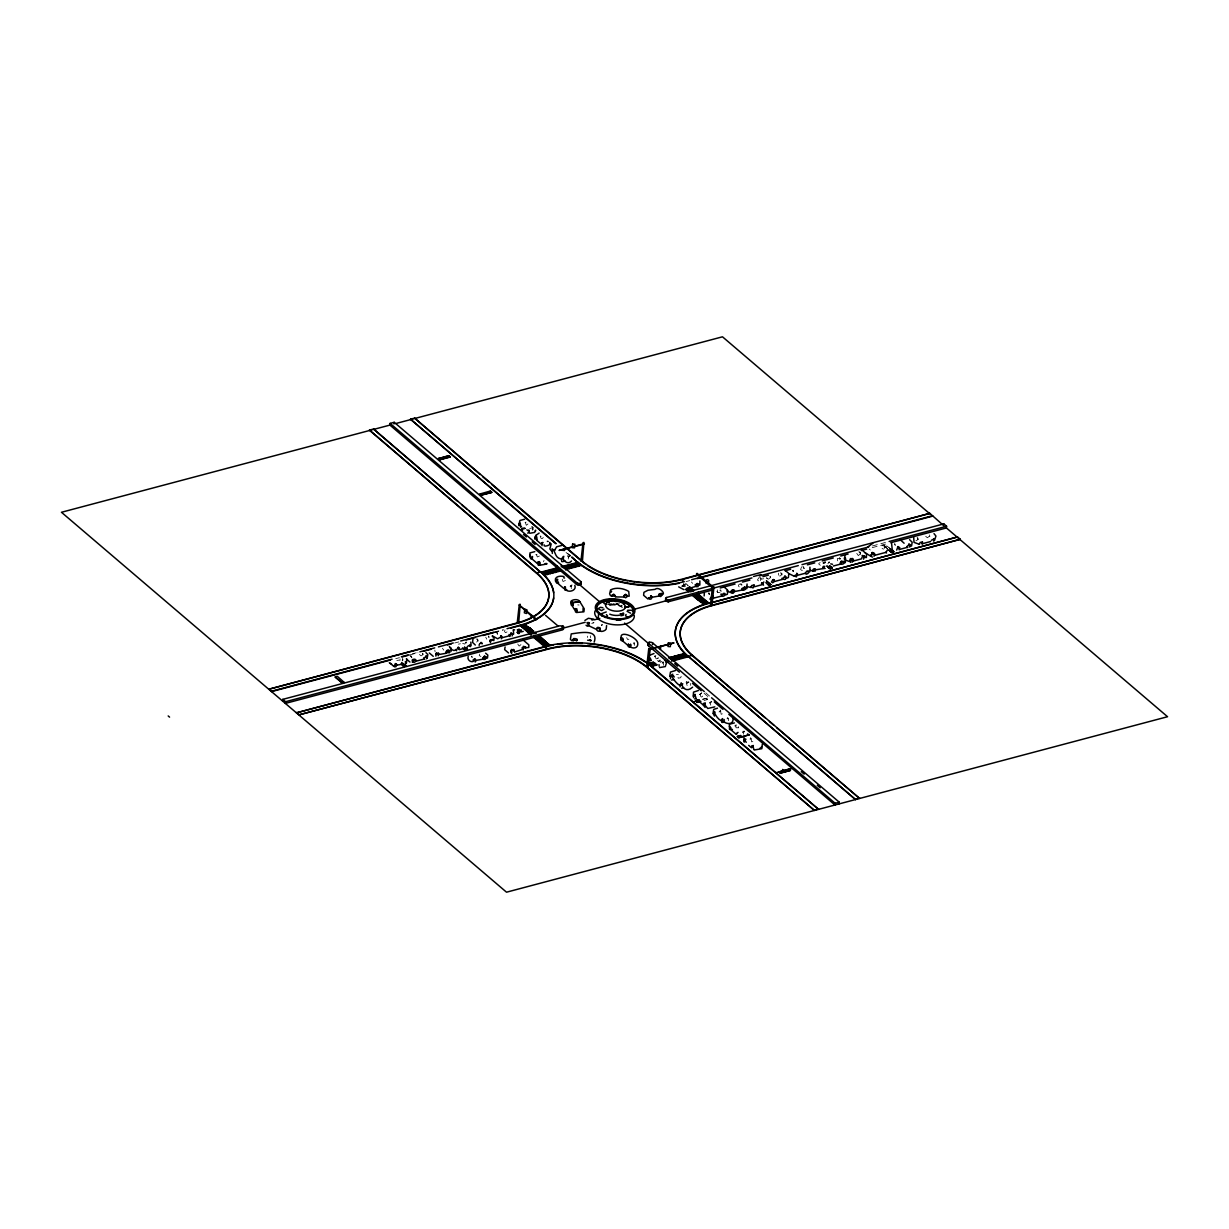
<?xml version="1.0" encoding="UTF-8"?>
<svg xmlns="http://www.w3.org/2000/svg" width="1229" height="1229" viewBox="0 0 1229 1229"><rect width="100%" height="100%" fill="white"/><g stroke="black" fill="none" stroke-linecap="round" stroke-linejoin="round"><path stroke-width="0.75" stroke-dasharray="5 3.75" d="M535.767 554.648L537.119 554.817M803.336 567.137L804.165 568.597L802.998 566.6M929.861 536.566L929.57 534.922M917.157 537.657L918.201 539.654L917.909 538.01M587.539 637.498L587.646 636.146M543.525 561.807L544.017 560.363M540.161 536.013L541.052 536.412M396.813 660.48L398.841 660.142M402.282 658.852L402.928 660.203L402.713 658.882M411.5 657.469L409.948 655.364M422.745 654.489L422.561 653.275M435.066 651.8L434.836 650.11M442.425 648.205L443.761 650.095M458.402 644.134L460.429 643.796M465.96 642.076L464.792 644.088L462.642 643.351M466.467 641.984L466.313 643.013L465.576 642.245M485.747 637.221L486.745 639.141M488.589 637.574L488.696 636.607M497.33 634.21L497.1 632.827L494.964 632.182M525.351 522.509L526.304 525.259L528.224 523.769M517.747 644.042L519.176 646.07L520.942 644.641M540.683 536.243C539.639 539.746 544.908 538.978 542.619 535.998M590.673 637.79L590.442 635.792M654.719 655.856L654.627 656.9L655.887 655.533M655.134 656.117L656.086 658.852L658.298 658.437M658.191 657.331L657.792 658.498M662.247 663.307L662.339 662.262M663.583 662.953L663.675 661.893M676.396 674.613L678.393 674.598M681.173 676.288L680.682 677.732L678.224 678.239L677.456 674.352M690.713 685.429L690.606 683.478M708.672 592.854L708.488 593.899M709.087 594.437L708.887 593.161M709.579 594.621L709.333 593.054M706.122 698.456L702.727 699.147M704.079 700.545L707.52 699.424L704.109 700.33M720.179 589.797L719.994 590.842M721.085 591.564L720.839 589.997M711.314 701.851L709.486 703.065L711.76 701.237M720.916 711.099L719.026 712.006L720.686 710.039M741.287 585.281L741.041 583.698L742.086 584.973M728.136 717.997L728.674 720.686M735.142 725.202L735.05 726.247L736.309 724.895M738.614 726.677L738.214 727.86M742.669 732.653L743.161 731.055M744.021 732.3L744.098 731.255M761.688 579.089L763.716 578.751M770.122 577.738L769.922 576.462M770.614 577.907L770.368 576.355M781.229 573.098L781.045 574.127M782.136 574.849L781.89 573.298M793.151 571.7L792.935 570.317M828.976 561.976L827.9 563.819M829.56 561.883L829.467 562.79L828.761 562.191M839.745 559.287L839.837 558.381M856.767 553.373L858.303 555.585L860.3 553.987M887.599 548.964L884.865 546.398L886.908 545.845L891.056 549.394M891.04 549.609L886.908 545.845M894.85 544.985L894.958 543.971M895.419 545.507L894.543 543.633M525.044 522.417L526.104 522.125M688.301 681.557C687.61 685.383 683.938 681.45 687.963 680.974M818.606 563.819L820.311 565.279M471.736 657.315L471.767 656.102M479.433 654.166L479.264 655.564L480.969 656.486M727.414 717.429L727.076 718.873L728.121 718.596M569.964 554.955C569.165 559.533 564.941 554.955 570.302 554.663M539.393 556.03L537.303 556.967L536.474 554.571M565.401 580.487L563.02 581.501L562.175 579.043M570.932 585.296L571.347 588.614M760.628 580.595L760.382 577.63L761.181 578.306L761.412 580.088L760.198 577.799L758.769 577.784L757.479 579.98L759.107 581.394M400.055 658.944L399.84 660.756M402.252 660.864L402.467 659.051M505.027 629.893L504.474 631.491L505.518 632.705L508.099 631.353M717.598 589.889C715.232 593.1 722.068 593.668 720.394 590.104M778.648 573.19L778.418 575.187M884.235 548.518L884.496 546.214L882.207 545.507L880.87 547.811L883.482 549.133M929.324 536.243L927.403 537.78L925.714 536.32M532.695 528.117L532.203 529.392L533.509 529.038M532.894 528.255L532.664 530.283M633.995 642.46L633.519 643.904L634.548 643.627M634.41 642.89L634.548 645.394M662.984 662.108L663.614 665.273M720.455 710.608L721.177 714.295L723.19 713.481L723.082 711.622M735.879 725.033L736.017 727.783L738.721 727.783M750.581 737.723L750.028 739.197L751.334 738.844M750.904 738.153L751.641 741.84L753.438 741.486L753.7 739.136M593.776 622.335L591.748 623.502M601.672 625.208L602.21 624.609L601.35 625.146M609.277 605.375L610.045 604.607L609.277 603.946M612.073 604.069L609.968 604.975L608.539 603.9M614.3 603.854L612.18 604.76L610.752 603.685M617.127 603.593L616.343 604.345L619.109 605.282M617.158 603.869L615.038 604.776L613.609 603.7M621.659 605.236L620.215 606.081L618.771 605.006M622.32 605.175L620.799 606.112L622.304 607.08M422.33 655.18L421.04 655.871L419.396 654.458M476.729 642.137L477.835 640.232L476.744 639.019M682.756 586.31L683.616 583.852M684.599 586.801L685.383 586.172M769.692 578.46L768.325 579.182L766.619 577.707M801.569 566.815L800.601 569.565L801.969 570.425L803.459 569.641M819.006 563.251L820.158 562.667M593.085 623.164L593.945 622.627M601.565 625.438L602.471 624.87M619.508 603.823L615.668 603.777M529.745 528.516L533.171 527.61L531.788 526.427M570.425 556.015L568.535 556.522L568.259 559.011M412.468 653.797L416.185 652.814M494.043 632.152L503.306 629.678M395.738 658.652L399.456 657.669M409.441 655.011L417.983 652.737M454.73 642.982L458.77 641.922M493.997 632.566L503.26 630.108M686.028 581.594L689.746 580.61M681.527 586.11L685.905 584.328M685.367 585.711L682.08 586.571L687.549 585.741M872.452 545.937L885.418 542.481M872.252 547.627L887.077 543.694M884.834 546.613L886.892 546.06M915.882 540.837L917.341 540.069L917.587 537.933M628.895 639.218L627.604 639.464L626.652 637.651M660.157 660.019L659.343 660.234L663.476 662.846L661.263 660.956M688.993 682.095L686.719 683.124L686.827 685.075L688.44 686.458M702.635 699.378L709.194 697.642M711.775 701.713L710.224 702.527L710.746 705.169M744.651 731.132L743.099 731.9L743.56 734.22M579.059 605.006L577.738 604.868M858.764 551.775L860.392 553.173M884.865 546.398L887.63 548.748M869.133 549.01L870.301 550.008M860.392 552.512L859.578 551.821L860.623 554.294M839.699 558.565L837.302 558.534L837.686 560.885M802.967 566.83L804.012 568.044M792.551 570.717L793.396 571.454L793.089 570.179M780.584 572.668C783.626 574.143 779.524 577.968 777.926 574.957M766.42 578.014L767.434 578.874M739.228 586.878C736.709 585.542 740.641 582.193 741.502 585.05M716.891 591.656L717.905 592.516M692.634 583.345L691.435 582.024M685.552 583.268L688.317 585.618M683.232 584.251L684.2 585.081L683.908 583.621M567.552 553.28L570.471 555.769M566.062 552.466L570.425 556.199M531.758 526.642L533.14 527.825M705.738 692.818L710.101 696.551M704.094 693.279L709.901 698.241M706.137 698.241L707.505 699.639M660.726 662.339L657.699 660.664L659.912 662.554M488.297 635.946L489.434 637.236M478.081 641.185L477.006 638.88L478.189 640.217M422.33 654.12L423.068 654.75L422.853 653.167M471.752 656.394L472.566 657.423M840.544 558.98L839.499 557.72L839.96 559.057M610.306 605.344A9.94 5.1 6.5 0 1 622.212 607.356M608.063 604.253A19.894 10.216 6.5 0 1 618.295 604.745M496.823 632.489L497.653 633.934L496.823 632.489M591.18 636.899L591.18 636.899M570.056 586.218L571.454 586.586L572.023 584.82L570.056 586.218M701.252 693.402L699.547 694.585L701.805 692.757L701.252 693.402M411.054 656.025L411.823 657.73L411.054 656.025M700.269 694.047C700.684 702.051 706.598 690.975 700.269 694.047M884.312 545.86L885.402 547.612L883.897 545.092L884.312 545.86"/><path stroke-width="1.5" d="M573.083 604.822L572.944 603.193M574.803 585.403C577.507 591.687 564.341 593.807 565.417 587.001L564.495 586.817M573.513 640.524L574.127 638.588M576.77 639.479L576.662 640.816M577.231 639.326L574.788 638.496L573.16 639.633M520.804 526.734L520.85 525.904M511.218 652.998L511.817 650.74L514.29 650.095L513.476 649.419M521.987 647.975L528.762 647.468L528.839 644.872L523.308 640.14M535.521 531.051L535.583 530.129L534.661 532.403L529.807 533.263M550.054 544.293L550.116 543.326L550.054 544.201C548.917 545.661 543.264 547.366 544.078 544.77M762.303 744.282L761.842 748.707L754.468 749.951M450.982 651.508L451.181 648.297L449.338 646.546M573.021 640.985L573.528 638.527M594.16 642.122C599.23 628.326 578.137 633.058 571.239 633.887L570.394 639.341L571.808 640.755M666.64 662.247L665.319 666.594L659.527 667.577M531.266 617.634A72.112 37.039 6.5 0 1 517.225 622.888L268.782 689.254L517.179 623.318A72.112 37.039 6.5 0 0 531.22 618.064M268.828 688.839L271.548 691.62L390.177 660.127M282.593 701.052L282.793 699.362L559.932 625.791L563.374 626.421L563.174 628.127L585.173 622.289M282.793 699.362L285.558 701.713L285.358 703.418L562.513 629.847C565.186 627.481 561.914 631.245 562.698 628.157A2.489 1.275 6.5 0 0 563.374 626.421M648.989 664.705A77.089 39.589 6.5 0 1 651.309 666.594L818.56 809.358L651.355 666.179A77.089 39.589 6.5 0 0 544.877 646.485L296.419 712.851L542.972 647.406M299.231 714.786L547.581 649.281A72.112 37.039 6.5 0 1 647.207 667.685L814.443 810.449L647.253 667.27A72.112 37.039 6.5 0 0 547.642 648.851L299.231 714.786L296.466 712.436M335.194 677.041L342.138 682.725L344.166 682.387L342.108 682.94L335.194 677.041L337.284 676.288L344.166 682.387M553.634 592.762A77.089 39.589 6.5 0 0 540.729 572.207L373.539 429.029L369.437 430.119L536.627 573.298A72.112 37.039 6.5 0 1 534.185 616.42M457.849 501.447L373.539 429.029M389.916 425.096L390.115 423.391L394.217 422.3L580.81 581.578L580.902 584.436L576.509 584.374L389.916 425.096L373.493 429.443M394.017 424.005L394.217 422.3M712.835 589.951L668.975 601.58L665.826 600.873L666.01 599.184A2.489 1.275 6.5 0 1 666.686 597.463L943.826 523.892L943.642 525.582L929.861 513.369L681.465 579.305A72.112 37.039 6.5 0 1 581.839 560.885L414.603 418.121L410.501 419.212L555.877 543.786M480.001 474.409L414.603 418.121M403.696 666.594L405.77 665.826L403.696 666.594L400.961 664.013M412.422 661.079L413.528 659.19M438.569 458.571L448.862 455.636L450.213 457.034L439.951 459.754L438.569 458.571L448.831 455.851L450.213 457.034M439.951 459.754L438.584 458.371M424.235 659.067C423.283 656.701 428.076 656.808 426.064 655.902M435.834 656.071L436.464 654.166L438.845 653.536L438.154 652.937M446.004 651.6L445.897 652.614L449.829 652.338M459.078 649.526L458.033 647.514M480.032 493.966L481.445 494.934L491.677 492.43L481.415 495.149L480.032 493.966L490.325 491.032L491.708 492.214M465.284 650.249L467.358 649.48L465.284 650.249L462.519 647.883M468.188 656.394C466.467 660.833 473.626 664.136 474.84 659.358L474.962 658.805M470.261 646.546L470.062 645.256M472.965 639.034L472.581 642.414L475.316 645.041M490.325 491.032L491.677 492.43M479.156 645.425L479.264 644.457M489.925 641.569L491.032 639.664M490.494 642.521C489.541 640.171 494.319 640.278 492.322 639.372M493.812 640.601L494.104 638.066L492.184 636.069M509.021 634.487L509.974 636.514M521.526 529.161C524.829 532.464 518.392 527.164 524.937 528.255M517.179 623.318L519.283 604.499L520.174 604.253L518.669 623.18M514.214 651.708L513.338 649.88M529.038 532.372L528.946 530.79M369.437 430.119L536.674 572.883L540.791 571.792A77.089 39.589 6.5 0 1 519.99 625.254L531.005 635.116L531.189 633.427M521.373 626.437L522.74 626.406M522.463 648.067L523.339 649.895M530.989 618.51L531.404 614.869M536.627 573.298L536.674 572.883A72.112 37.039 6.5 0 1 532.787 616.835M533.954 635.777L533.77 637.482L544.816 646.915A77.089 39.589 6.5 0 1 553.496 645.025M544.816 646.915L547.581 649.281L546.26 647.668M557.351 566.154L557.167 567.844L540.729 572.207L469.478 511.387M561.269 566.753L561.453 565.063M562.206 627.604L562.406 625.914M562.744 627.835L562.943 626.145M571.915 557.014L577.691 562.406L563.066 566.277M390.115 423.391L576.708 582.669C574.742 585.618 581.932 586.064 580.779 583.437M580.933 561.1L583.022 542.68L583.913 542.45L582.408 561.376M586.018 564.587A72.112 37.039 6.5 0 1 581.793 561.315L581.839 560.885M581.225 582.239L579.95 585.004L600.105 602.21M580.426 584.82L580.81 581.578M580.779 584.574L581.102 581.901M598.077 618.863L598.677 613.563M599.706 613.286L599.583 614.346L606.25 611.95M606.604 625.546L606.189 629.125C605.39 630.923 599.644 632.935 599.813 629.924L598.753 628.096L597.064 627.804L597.924 627.266M630.508 605.114L630.385 606.174L624.947 607.618M679.376 672.171L648.221 645.563L648.205 643.028L649.25 642.306A2.489 1.275 6.5 0 1 652.676 642.936L839.284 802.214L839.084 803.904M648.758 642.475L648.39 645.717L648.374 644.288M649.05 643.996L649.25 642.306M646.7 666.779L648.789 648.359M648.543 658.59L648.943 657.407M648.159 667.055L650.264 648.635M652.491 644.626L652.676 642.936M651.355 666.179L656.962 665.104M660.449 649.296L660.864 645.655M751.948 577.922L669.452 599.813C669.989 603.116 664.981 601.457 666.01 599.184M666.256 601.165L665.411 600.044L666.686 597.463M659.128 666.226L659.036 664.628M666.794 601.396L666.441 599.46M667.408 601.549L666.978 599.691M668.054 601.626L668.238 599.936L669.452 599.813M668.684 601.611L668.868 599.921M667.731 662.247L667.931 660.541M671.833 661.156L672.033 659.451M698.195 592.194L697.995 593.884L709.056 603.316A77.089 39.589 6.5 0 0 688.271 656.793L673.661 660.664M692.373 655.702L692.419 655.272A72.112 37.039 6.5 0 1 711.868 605.252L960.279 539.316L711.821 605.682A72.112 37.039 6.5 0 0 692.373 655.702L765.083 717.767M704.34 593.161L704.156 595.927M706.153 583.498L706.567 579.842L707.627 579.566L708.718 580.487L708.303 584.144M695.645 698.487C697.242 696.06 691.435 694.523 695.353 694.462M695.86 701.175L699.301 700.054M700.653 701.452L697.242 702.358L700.684 701.237M709.056 603.316L957.514 536.965L960.279 539.316M710.439 604.975L712.528 586.556M711.821 605.682L714.003 586.832M720.962 594.099L721.93 595.957L713.511 598.185M721.515 594.329L722.514 596.28M721.869 595.85L723.297 593.423L724.864 593.438M727.768 590.55L727.353 594.252L725.033 595.128M741.809 589.382L741.901 588.476M731.009 729.796L730.902 727.768L729.35 726.293M733.006 717.767C734.435 727.645 720.655 722.713 722.56 718.55M736.509 734.358L736.908 733.191M740.764 735.449L737.323 736.57L740.749 735.664M738.706 737.753L748.999 734.819L738.706 737.753L737.339 736.355M744.067 737.569L743.852 740.841M761.55 583.944L761.673 582.853M762.011 582.976L763.547 585.188M747.585 733.851L748.968 735.034M768.571 585.204L770.644 584.451L768.571 585.204L765.836 582.638M751.626 747.724L753.346 746.018M771.397 582.208L772.826 579.765L774.393 579.781M772.611 582.838L774.408 581.378L773.41 579.443M761.396 747.478L761.504 746.617M785.485 579.059L786.007 577.599L784.932 576.386M788.803 573.835L788.388 577.538L786.068 578.429M778.787 771.966L789.079 769.031L790.431 770.429L780.169 773.149L778.817 771.751M780.169 773.149L790.431 770.429M808.375 572.653L808.16 571.255M829.467 565.739C835.582 568.505 828.853 570.287 827.424 566.277M840.267 563.389L840.359 562.483M711.56 697.78L835.167 803.305L834.983 804.995L728.812 714.372M870.624 555.585L870.731 554.755M776.713 727.706L859.609 798.466L692.419 655.272L688.317 656.363L855.507 799.557L688.317 656.363A77.089 39.589 6.5 0 1 709.102 602.901M891.056 549.394C897.17 552.159 890.441 553.941 889.013 549.931M896.678 550.07L897.37 548.257L899.72 547.673L897.984 546.536M683.263 579.228L929.861 513.369M372.126 429.812L61.45 512.278L506.517 892.193L1167.55 716.722L946.407 527.948L946.591 526.242L943.826 523.892M957.514 536.965L712.759 602.333M913.7 537.488L914.023 542.373L919.323 544.324M580.994 584.267L580.61 583.283M648.205 643.028L704.278 691.574M753.915 749.644L753.07 746.525L751.687 745.942L753.331 745.496M695.215 584.727L695.384 585.48M505.119 646.961L504.627 649.619L508.514 652.937M919.4 544.309L920.152 542.465L922.533 541.958M534.784 537.442L536.182 538.425M573.175 605.298L573.144 603.055M844.262 558.918L845.014 555.923M577.077 611.182L575.418 611.827L575.449 608.801M524.691 519.206L519.913 520.481L518.853 524.768M658.913 594.145L658.683 595.42M584.881 620.445L588.368 618.279L593.914 619.17M648.666 655.595L653.982 653.551M518.976 524.03L520.405 523.231M530.206 555.508L530.621 558.734L532.295 558.642L532.541 556.476M540.483 564.449L538.394 565.371L537.565 562.99L538.901 561.899M564.664 586.955L565.094 590.273L567.045 590.12M813.137 570.425L815.503 569.119M812.83 569.964L813.675 568.858M822.723 567.337L823.568 566.231M510.772 650.51L511.817 649.358M849.946 560.163L851.927 558.565M405.8 663.875L405.34 661.509M412.161 660.28L412.652 659.466M426.601 658.821L427.093 657.438L426.002 656.225M435.696 654.504L436.679 653.352M438.277 655.733L437.862 653.367M449.046 652.876L449.261 651.047L446.849 650.986M467.312 646.515L470.277 644.826M489.664 640.755L490.141 639.94M501.309 638.819L501.862 637.221L500.817 635.992M512.094 635.946L512.647 634.364L510.941 632.705M511.018 651.109L512.77 649.68M731.455 590.488L730.794 592.27L742.5 589.981L743.944 587.523L745.527 587.539L744.835 586.94M742.869 587.954C740.718 592.378 748.553 589.167 744.129 587.293M841.327 561.96C839.069 565.786 846.412 564.096 843.109 561.484M874.003 556.307L874.587 554.632L873.45 553.311M899.198 549.839L899.428 547.811L897.447 547.212M909.69 547.059L910.197 545.568L908.661 544.247M922.149 544.186L922.395 542.05M933.687 541.129L933.932 538.993M611.074 592.194L611.627 591.257M612.441 594.559L611.796 595.911L615.176 596.065M612.073 595.881L612.641 594.944M623.825 595.712L625.715 594.237M627.282 596.511L625.592 597.832M601.626 615.621L602.241 614.577M626.083 614.485L625.469 615.529L626.667 616.835L628.987 617.404M555.216 549.163L556.676 546.797L562.821 545.169M536.213 535.061L535.014 536.965L536.674 536.658M523.231 631.383L520.881 631.952L520.881 630.907M931.367 540.268L934.178 538.87M612.011 596.311L612.641 595.328L615.114 595.435M648.221 644.426L648.098 645.394M548.18 541.482L547.32 541.298M536.965 540.099L536.827 537.534M565.401 561.146L561.976 561.684M621.06 638.158C618.97 641.507 625.192 641.799 622.796 638.297M628.449 644.472C626.36 647.821 632.582 648.113 630.185 644.595M650.663 660.587L650.479 658.406L648.927 656.931M721.807 719.257L721.546 721.623M724.542 722.13L721.976 722.468M732.438 729.411L730.978 729.842L736.263 734.358M472.996 660.096L474.24 659.082M475.193 662.001L476.022 660.618L474.901 659.097M485.409 659.297L486.116 657.254L484.456 656.378L482.936 658.145L484.057 659.666M659.712 593.622L659.005 595.666L660.695 596.572L662.216 594.821L661.064 593.269M589.382 625.069L587.354 626.237L586.049 625.223M600.259 630.124L599.675 630.892L600.535 630.354M604.038 609.108L601.611 610.598L598.077 608.724L600.366 607.326L602.901 607.71M536.182 535.214L539.116 533.094M825.135 568.489L822.969 568.459M763.839 581.932L762.349 584.635L754.422 586.74L753.577 586.018M852.265 562.175L853.556 559.963L852.573 558.78L850.145 561.714L844.891 559.932M863.541 559.18L864.525 556.368M395.738 666.871L396.783 665.073L395.354 663.829M414.726 662.308L415.848 660.419L414.757 659.205M435.773 653.567L436.572 652.922M446.526 650.709L448.201 649.818L449.614 650.679L447.233 651.309L446.588 653.213L438.384 654.611M522.878 647.345L524.23 646.638L525.751 647.944M697.918 586.801L698.763 584.359M712.282 599.353L713.45 597.355L712.374 596.142M723.789 596.295L724.68 593.761M807.914 573.436L806.424 574.22L805.056 573.375M840.897 561.592L841.711 560.931M850.099 559.087L850.929 558.427M887.584 549.793L885.94 552.343L874.987 555.262L873.819 554.264M572.929 605.405C570.84 607.08 570.026 601.734 572.422 602.348M583.053 611.381L583.084 608.34M479.74 643.643L481.937 643.09L481.077 642.352M867.935 546.859L872.867 543.249M551.222 543.848L549.839 548.948L551.345 550.792L553.526 550.208M692.618 687.18C685.383 693.74 681.542 685.613 681.158 682.771M406.415 663.184L406.845 659.097M598.077 627.589L596.726 628.664L596.925 630.277L598.231 631.291L599.829 630.631M514.613 629.816L513.23 629.939M587.6 640.232L590.55 640.524M605.144 617.496L607.572 616.006L606.435 614.608M624.624 595.036L625.761 594.652M546.844 564.003L540.053 565.217L537.81 562.006L539.362 561.592M519.222 629.156L517.255 629.893L521.373 629.97M666.487 599.153L665.826 600.873L632.827 609.63M514.613 651.969L522.74 649.388L524.107 647.038L525.751 647.068L523.293 646.346M706.26 602.594L707.674 602.149M395.846 423.513L413.19 418.92M414.557 418.551L722.483 336.807L929.815 513.783M439.967 459.538L450.244 456.819M520.389 523.477L519.007 524.199L519.084 525.797M520.42 526.918L521.48 526.642M521.495 529.361L524.921 528.455M527.64 533.094L528.716 532.818M541.682 542.788L542.911 542.465M542.696 542.926L541.636 543.541L542.066 545.691M542.404 543.786L541.175 544.109L536.612 540.207L536.013 537.472M584.359 544.14L559.041 550.423L584.42 543.556M564.664 550.484L562.329 550.3M538.87 563.036L537.303 563.45L531.727 558.688L530.145 555.339M563.881 556.368C560.301 556.107 566.415 566.892 571.531 560.977M563.681 557.812L561.791 558.304L561.515 560.793M561.853 558.749L560.962 558.995C554.433 557.674 555.954 551.345 552.098 548.748M546.751 563.512L545.062 563.604M562.237 567.03L566.369 569.641L565.555 569.857M557.689 579.32L556.215 579.704L557.905 581.179L557.966 583.498L563.927 588.583L565.386 588.184M557.52 579.535L556.353 579.858L556.092 582.085L556.768 583.16L558.719 583.007M271.594 691.19L392.082 659.205M401.345 656.747L408.765 654.78M419.888 651.831L434.713 647.883M438.43 646.9L453.255 642.967M460.675 641L494.043 632.152M507.009 628.695L519.99 625.254M691.635 579.689L932.627 515.719M402.206 656.931L407.644 655.487M423.544 651.262L431.179 649.235M447.494 644.918L451.35 643.888M466.19 639.956L475.454 637.482M482.874 635.516L493.997 632.566M510.68 628.142L519.944 625.684A77.089 39.589 6.5 0 0 553.664 597.97M697.15 578.644L932.581 516.149M522.509 627.097L526.872 625.315L521.956 626.621L524.722 628.987L529.638 627.666L524.168 628.511M523.062 627.558L528.531 626.729L523.615 628.034M697.289 583.376L695.553 584.774L696.674 586.786M393.372 665.826L403.558 663.937M686.489 588.507L689.208 587.155M492.583 635.961L497.637 638.788L501.77 636.453L500.91 635.731M687.042 588.968L690.867 588.568L685.398 589.413M691.896 587.508L696.044 586.402L697.488 584.052L698.978 584.052M412.253 662.124L414.234 659.604L415.679 659.62M459.385 649.619L467.081 647.575M690.36 591.81L693.632 590.934M532.434 633.734L536.274 633.334M753.592 576.493L760.966 574.542M285.558 701.713L562.698 628.157M594.344 619.846L599.829 618.387M759.368 575.955L798.297 565.617M801.999 564.633L868.734 546.92M889.135 541.497L946.591 526.242M720.24 587.984L735.08 584.036M742.485 582.07L749.905 580.103M762.886 576.662L768.448 575.187M785.131 570.748L790.693 569.273M807.376 564.848L814.781 562.882M822.201 560.916L833.323 557.966M840.744 556L848.148 554.018M861.13 550.577L866.691 549.102M890.795 542.711L946.407 527.948M825.32 562.206L823.246 562.959L825.304 562.406M732.269 589.843L734.558 590.458L732.96 590.427L731.485 592.854L726.769 590.903M871.653 552.712L872.667 552.436M830.727 563.85L832.555 564.295M862.251 555.462L864.678 556.169L862.22 556.814L861.56 558.842L853.617 560.946L852.772 560.224M862.42 555.769L863.849 555.8M871.976 553.296L872.79 553.081M824.797 566.262L823 568.612L815.104 569.918M774.562 581.486L782.965 579.243L783.534 577.353L785.899 576.724L784.901 575.863M808.605 572.376L809.942 571.546L809.926 567.183M833.262 566.031L840.959 563.988L842.403 561.53L843.985 561.545M704.832 600.489L699.362 601.334L704.278 600.013L707.044 602.379L702.128 603.685L706.491 601.903M709.901 599.153L711.791 596.48L713.358 596.495L712.298 595.619M784.839 579.596L781.905 578.291M705.385 600.966L700.469 602.271L705.938 601.442M930.66 541.528L922.81 543.602L921.735 542.68M934.486 540.514L935.945 536.044L933.994 533.601M830.189 568.643L832.233 568.105M891.762 552.297L893.821 551.744M621.567 638.803C617.957 629.586 636.161 636.345 637.743 642.859C638.742 650.218 629.002 648.774 628.372 643.965M628.91 645.117L627.881 645.394L622.688 640.97L622.135 638.143L620.983 637.651M648.712 649.204L674.014 642.905L648.651 649.788M651.278 660.234L649.573 660.572L648.712 659.435M668.591 657.776L672.724 660.388L671.894 660.618M656.916 664.597L652.799 665.688L649.48 662.846L653.628 665.457M665.934 662.201L666.763 661.97L664.551 660.096M675.412 670.558L670.481 672.063L669.713 676.349L672.079 676.273M672.831 674.229C668.53 673.984 677.456 684.937 679.514 685.06L682.433 685.121M673.938 679.514L671.48 680.036M681.696 688.255L683.585 687.748M698.364 690.529L693.525 692.127L693.202 696.259M695.107 695.015L693.555 695.829L693.648 697.642M696.351 698.61L694.631 698.932M692.772 701.989L699.347 700.253M705.292 702.957L703.556 703.418L707.781 708.488L714.817 706.859M705.047 703.495L703.403 705.154L705.093 707.412M704.755 704.325L703.019 704.785L696.981 699.624M717.475 708.165L713.726 709.379L713.05 713.266L713.88 713.358M714.51 711.683C713.849 712.958 718.151 719.856 721.008 720.486L721.945 720.24M714.848 712.098L713.281 713.757L714.479 716.061M738.091 732.392L737.339 732.73M745.726 739.013L744.267 739.397L746.233 742.347M745.742 739.535L744.113 740.365L744.206 742.224M752.778 746.986L751.103 747.432L748.691 745.373M759.783 748.323L761.043 747.985M775.714 772.78L792.137 768.432M835.167 803.305L839.284 802.214M814.504 810.034L818.606 808.943M855.553 799.127L859.655 798.036M423.391 659.282L415.894 661.202L415.018 660.465M534.784 551.637L530.006 552.896L529.714 556.768M620.875 615.744L623.349 615.237M615.084 601.427L619.278 601.473M627.681 610.245L631.875 610.275L632.996 611.673M591.595 619.8L592.992 620.046M734.404 722.913L729.411 724.234L729.519 729.519M572.56 602.072C570.302 602.548 573.513 608.77 574.895 609.968L575.986 609.861M572.115 603.485C566.953 600.689 578.26 597.248 579.904 601.933L572.484 602.64L579.735 601.549L584.251 608.847L583.913 611.812L576.493 612.503L575.356 608.555M683.877 589.628L678.669 586.878M519.345 523.569L520.65 524.906M536.382 537.15L534.892 537.78L534.968 539.254M673.154 675.627L670.711 676.15L670.435 678.638M682.817 683.862L680.359 684.384L680.083 686.873M661.755 593.53L660.219 593.96L659.358 595.988L651.416 597.386M615.406 596.925L624.009 597.002L624.685 595.512L627.282 595.742M650.709 595.727L651.6 596.28L647.99 599.015L643.597 595.282L643.935 592.317L648.036 590.227L655.011 589.367C658.898 585.757 667.04 594.713 661.555 594.606M623.579 613.179L621.321 614.131L622.32 614.976L620.184 613.655M573.052 640.232L577.108 640.478M813.091 571.239L810.449 570.195M512.447 633.611L510.972 633.642L509.589 635.746L502.093 637.728L501.232 637.006M563.773 577.876L564.557 578.029M624.839 606.788L628.68 606.834L629.586 605.882L628.449 604.484M606.88 604.376L604.56 603.808L603.362 602.502L603.977 601.457L608.171 601.488L609.307 602.886M630.569 613.163L627.051 611.289M808.283 571.116L806.746 571.147L805.333 573.252L797.836 575.233L796.991 574.511M433.253 656.332L429.29 652.968M872.421 557.136L870.962 556.215M852.665 558.903L852.542 558.442M754.191 584.958L751.626 585.526L750.934 587.508L746.556 586.463M395.385 663.537L396.721 664.367L395.339 664.351L394.094 666.456L389.316 662.754M391.559 664.013L390.376 663.261M563.973 576.601C560.87 575.618 554.34 576.094 555.416 580.871L555.708 581.425M613.717 594.129L615.499 596.495M613.763 594.559L615.161 595.896M587.877 622.442L589.183 623.456M598.753 627.497L600.351 629.356M587.001 622.627L588.829 625.791L596.449 629.386M409.948 662.047L406.323 658.944M589.536 639.725L590.581 640.816M575.633 562.943L576.724 563.773M652.276 665.227L653.367 666.057M909.598 539.685L912.179 542.219L911.549 546.029L909.368 545.645M909.153 543.986L910.213 544.893L907.908 545.507L907.279 547.381L899.935 549.332L898.875 548.426M900.427 539.884L904.114 543.233M907.724 547.581L906.756 546.444M891.04 549.609L893.806 551.959M888.982 550.146L891.747 552.512M885.725 552.297L886.524 552.989M873.496 552.727L874.664 553.726L872.82 553.711L870.793 556.245L865.093 552.743M861.283 549.394L866.568 554.002L866.384 557.551L864.095 557.259M850.837 562.16L849.854 560.977M843.54 562.529L845.322 562.636L845.521 558.012M829.452 565.954L832.217 568.305M826.702 565.908L830.159 568.858M814.766 568.889L815.242 571.116L813.06 571.086M796.684 573.236L797.529 573.974L793.995 576.109L789.003 573.697M785.177 570.364L788.588 573.267M766.497 580.902L770.644 584.451M766.481 581.117L770.629 584.651M745.081 588.507L746.863 588.63L747.063 584.005M724.142 587.063L727.553 589.981M697.043 573.328L713.834 587.646M696.428 574.051L713.204 588.384M698.333 584.697L699.854 585.096L699.869 580.933M689.699 586.801L693.847 590.35M693.079 590.458L688.163 591.763M650.863 595.973L652.015 597.524L651.201 598.922L649.834 599.276L648.697 597.724M482.905 476.898L488.727 481.86M491.631 484.349L581.793 561.315M769.446 721.5L773.809 725.218M410.501 419.212L555.923 543.356M571.869 557.428L577.691 562.406A77.089 39.589 6.5 0 0 679.053 583.299M575.372 563.543L579.52 566.154L576.201 563.312L572.084 564.403L575.402 567.245L576.232 567.015L572.914 564.188M574.558 563.758L577.876 566.584L573.728 563.973M555.185 550.07L552.144 550.07L552.328 553.449M526.903 529.76L527.625 530.575M622.826 613.24L623.81 614.085M523.462 534.477L526.365 536.965M532.172 541.928L535.091 544.416M674.752 663.629L677.655 666.118M801.277 771.628L804.181 774.116M817.27 785.285L820.173 787.774M624.578 623.103L647.622 642.767M692.465 683.339L701.175 690.79M714.264 701.959L722.99 709.41M782.55 769.431L783.918 770.598M655.81 663.645L652.768 661.985L656.086 664.812M655.272 665.027L651.124 662.416L654.442 665.242M695.875 700.96L697.242 702.358M648.666 663.076L651.984 665.903L647.837 663.291M462.212 505.18L466.574 508.898M545.507 615.33L558.319 626.268M536.643 619.293L519.299 605.114L536.013 620.015M535.168 632.397L530.237 633.703M511.925 634.164L513.63 634.072L513.384 630.154M511.878 652.937L510.926 651.831M492.261 639.679L493.075 640.386M481.015 642.659L482.106 643.873M485.624 653.198L487.821 655.072L487.483 658.037L482.751 658.56L484.441 656.132L485.839 656.685L484.272 657.1L483.396 659.113L475.423 660.48M469.601 645.824L470.4 646.5L471.106 645.471L470.815 642.137M464.593 647.13L467.358 649.48M464.577 647.33L467.343 649.695M458.279 647.115L459.17 647.883L458.432 647.622C456.097 650.571 453.44 652.215 450.029 647.714M456.681 650.786L455.56 649.511M425.925 652.614L427.846 654.611L427.231 657.991L426.263 657.469M424.758 659.312L423.667 658.099M412.698 661.601L413.512 662.293M403.02 663.476L405.77 665.826M401.606 662.508L405.754 666.041M394.586 666.855L393.664 665.795M168.189 715.954L169.571 717.137M599.614 627.558L600.32 628.372M588.752 622.488L589.444 623.318M539.654 562.052L540.314 563.112M610.552 595.85L609.63 593.745L610.583 589.889C616.082 587.032 623.641 588.292 628.726 591.426L629.202 596.173L627.159 596.173M797.391 574.127L796.423 576.877L793.965 575.648M754.038 585.173L753.054 587.969L750.642 586.771M724.004 719.441L724.449 720.286M673.753 676.134L674.214 677.025M630.554 644.165L631.015 645.056M528.777 529.899L529.207 530.744M590.581 639.787L591.041 640.662M576.785 608.724L577.077 610.367M626.805 595.051L627.143 596.004M624.547 597.432L624.071 595.973M891.532 542.926L892.331 550.423M549.732 542.435L549.885 543.233M634.256 615.437A19.894 10.216 6.5 0 1 613.271 624.639A19.894 10.216 6.5 0 1 595.066 610.905M621.014 619.862A18.65 9.571 6.5 0 1 616.267 619.969M597.432 611.919A18.65 9.571 6.5 0 1 611.305 600.52A18.65 9.571 6.5 0 1 633.503 611.151M619.646 615.176A9.94 5.1 6.5 0 1 609.753 614.177M557.136 644.457A77.089 39.589 6.5 0 1 562.759 643.796M569.181 643.351A77.089 39.589 6.5 0 1 582.377 643.366M587.401 643.689A77.089 39.589 6.5 0 1 602.379 645.686M604.007 645.993A77.089 39.589 6.5 0 1 621.367 650.571M623.149 651.186A77.089 39.589 6.5 0 1 645.179 661.97M580.134 583.314A2.489 1.275 6.5 0 1 576.708 582.669M636.883 582.269A72.112 37.039 6.5 0 0 681.419 579.719L684.23 581.655A77.089 39.589 6.5 0 1 577.738 561.976M635.009 582.039A72.112 37.039 6.5 0 1 629.417 581.209M627.573 580.871A72.112 37.039 6.5 0 1 603.239 573.866M601.672 573.206A72.112 37.039 6.5 0 1 587.539 565.647M517.24 632.321C520.251 637.144 520.466 626.621 517.24 632.321M524.768 609.2L524.353 612.841L526.504 613.486L526.918 609.845L524.768 609.2M572.606 544.032L572.192 547.688L574.527 547.873L574.942 544.217L572.606 544.032M668.407 642.859L667.992 646.5L670.312 646.684L670.727 643.028L668.407 642.859M731.501 591.533C733.39 597.217 736.017 586.97 731.501 591.533M517.977 632.013C517.517 635.915 521.219 628.633 517.977 632.013M542.312 572.315L541.497 572.53L545.63 575.141L542.312 572.315M543.955 571.869L543.141 572.099L547.274 574.711L543.955 571.869M545.599 571.439L544.785 571.654L548.917 574.266L545.599 571.439M547.243 571.009L546.429 571.224L550.561 573.835L547.243 571.009M548.887 570.563L548.073 570.778L552.205 573.405L548.887 570.563M550.531 570.133L549.701 570.348L553.849 572.96L550.531 570.133M552.174 569.688L551.345 569.918L555.493 572.53L552.174 569.688M553.818 569.257L552.989 569.473L557.136 572.084L553.818 569.257M555.462 568.827L554.632 569.042L558.78 571.654L555.462 568.827M557.106 568.382L556.276 568.612L560.409 571.224L557.106 568.382M564.695 566.369L563.881 566.584L568.013 569.196L564.695 566.369M566.339 565.939L565.524 566.154L569.657 568.766L566.339 565.939M567.982 565.494L567.168 565.709L571.301 568.336L567.982 565.494M569.626 565.063L568.812 565.279L572.944 567.89L569.626 565.063M571.27 564.618L570.456 564.848L574.588 567.46L571.27 564.618M577.845 562.882L577.015 563.097L581.163 565.709L577.845 562.882M525.766 624.363L520.85 625.669L525.766 624.363M530.191 628.142L525.275 629.448L530.191 628.142M531.297 629.094L526.381 630.4L531.297 629.094M532.403 630.031L527.471 631.337L532.403 630.031M533.509 630.969L528.578 632.29L533.509 630.969M691.42 589.044L686.504 590.35L691.42 589.044M539.731 636.284L534.815 637.59L539.731 636.284M697.657 594.36L692.726 595.666L697.657 594.36M540.837 637.236L535.921 638.542L540.837 637.236M698.763 595.297L693.832 596.603L698.763 595.297M541.943 638.174L537.027 639.479L541.943 638.174M699.869 596.249L694.938 597.555L699.869 596.249M543.049 639.126L538.133 640.432L543.049 639.126M700.976 597.186L696.044 598.492L700.976 597.186M544.155 640.063L539.239 641.369L544.155 640.063M702.066 598.139L697.15 599.445L702.066 598.139M545.261 641.016L540.345 642.321L545.261 641.016M703.172 599.076L698.256 600.382L703.172 599.076M546.367 641.953L541.451 643.259L546.367 641.953M547.473 642.89L542.542 644.211L547.473 642.89M548.58 643.842L543.648 645.148L548.58 643.842M707.597 602.855L702.681 604.161L707.597 602.855M549.686 644.779L544.754 646.085L549.686 644.779M671.049 657.131L670.22 657.346L674.368 659.958L671.049 657.131M672.693 656.685L671.864 656.916L676.011 659.527L672.693 656.685M674.337 656.255L673.507 656.47L677.655 659.082L674.337 656.255M675.981 655.825L675.151 656.04L679.299 658.652L675.981 655.825M677.625 655.38L676.795 655.595L680.927 658.222L677.625 655.38M679.253 654.949L678.439 655.165L682.571 657.776L679.253 654.949M680.897 654.519L680.083 654.734L684.215 657.346L680.897 654.519M682.541 654.074L681.726 654.289L685.859 656.9L682.541 654.074M684.184 653.644L683.37 653.859L687.503 656.47L684.184 653.644M624.194 604.33L622.688 603.116A9.94 5.1 6.5 0 0 609.692 601.365A9.94 5.1 6.5 0 0 606.742 607.71L608.247 608.923A9.94 5.1 6.5 0 0 621.229 610.675A9.94 5.1 6.5 0 0 624.194 604.33M602.102 615.852A19.894 10.216 6.5 0 0 634.533 612.795A19.894 10.216 6.5 0 0 608.678 598.953A19.894 10.216 6.5 0 0 602.102 615.852M602.917 615.437A18.65 9.571 6.5 0 0 633.319 612.564A18.65 9.571 6.5 0 0 609.077 599.598A18.65 9.571 6.5 0 0 602.917 615.437"/></g></svg>
